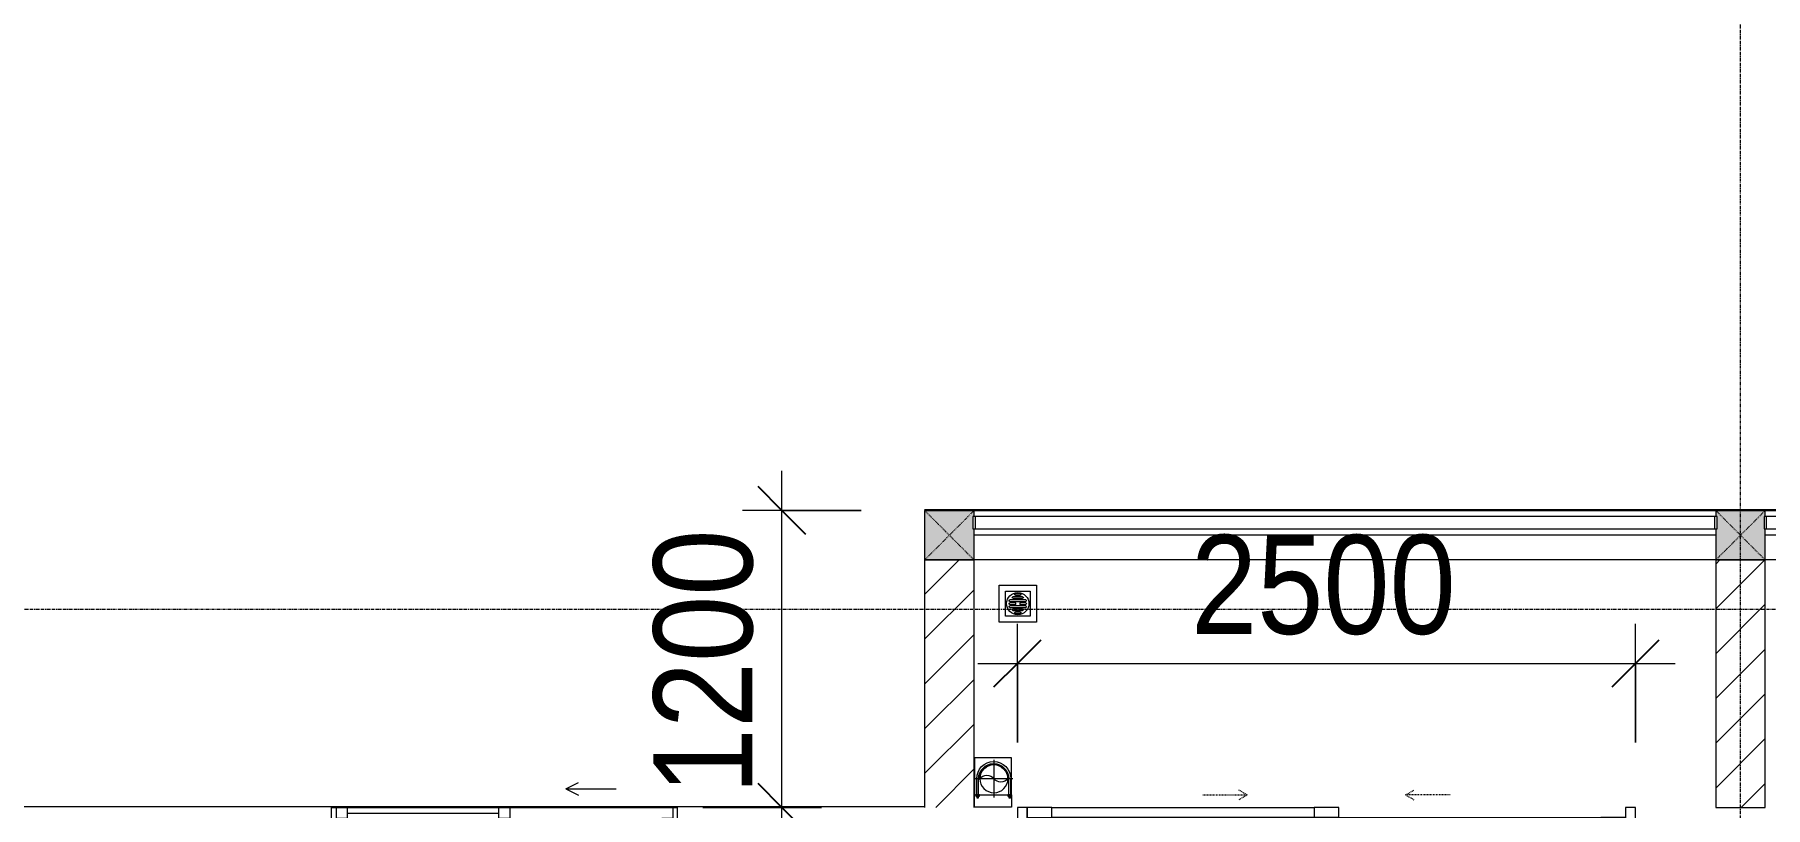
# Model space of a CAD drawing. Header units: millimetres. Extents: x 962 to 239635, y -15958 to 82755.
# Drawn here: x 124003 to 131004, y 44537 to 47660 of the extents above; entities that cross this region are included whole.
import ezdxf

# ---------------------------------------------------------------- set-up
doc = ezdxf.new("R2010")
doc.units = ezdxf.units.MM
for name, pattern in [('Dash', [6, 3, -3]), ('Grid Line', [22.225, 12.7, -3.175, 3.175, -3.175]), ('IMPORT-CENTER _2_', [40.64, 25.4, -5.08, 5.08, -5.08])]:
    doc.linetypes.add(name, pattern=pattern)
for name, color, linetype, lineweight in [('0-1', 7, 'Continuous', 5), ('A-ANNO-DIMS', 211, 'Continuous', 9), ('A-ANNO-DIMS-160', 211, 'Continuous', 9), ('A-DOOR', 31, 'Continuous', 9), ('A-DOOR-FRAM', 31, 'Continuous', 9), ('A-DOOR-HDLN', 31, 'Dash', 9), ('A-FLOR-2', 9, 'Continuous', 9), ('A-FLOR-HRAL', 11, 'Continuous', 9), ('A-GLAZ', 151, 'Continuous', 9), ('A-WALL', 113, 'Continuous', 9), ('A-WALL-3', 113, 'Continuous', 18), ('A-WALL-PATT-2', 111, 'Continuous', 9), ('G-IMPT', 8, 'Continuous', 9), ('G-IMPT-2', 8, 'IMPORT-CENTER _2_', 9), ('M-EQPM', 50, 'Continuous', 9), ('S-COLS', 52, 'Continuous', 9), ('S-COLS-1', 52, 'Continuous', 5), ('S-COLS-5', 52, 'Dash', 9), ('S-COLS-6', 52, 'Continuous', 18), ('S-COLS-HDLN', 52, 'Dash', 9), ('S-GRID-1', 1, 'Grid Line', 9)]:
    doc.layers.add(name, color=color, linetype=linetype, lineweight=lineweight)
doc.styles.add('UTM Avo', font='UTM Avo.ttf', dxfattribs={"width": 0.9, "height": 400})
doc.dimstyles.new('1_Dim_chi_tiet_2_5', dxfattribs={"dimscale": 304.8, "dimtxt": 399.720379, "dimasz": 0.629921, "dimexe": 0.524934, "dimexo": 0.0625, "dimgap": 0.052493, "dimtad": 1, "dimdec": 0, "dimrnd": 5, "dimzin": 0, "dimdsep": 46, "dimtxsty": 'UTM Avo', "dimblk1": 'OBLIQUE', "dimblk2": 'OBLIQUE', "dimsah": 1, "dimcen": 0.09, "dimdle": 0.524934, "dimazin": 0, "dimtfac": 1, "dimtdec": 4, "dimtix": 1, "dimtmove": 0, "dimatfit": 3, "dimfxl": 1.049869, "dimfxlon": 1, "dimtvp": 1, "dimtolj": 1, "dimtzin": 0, "dimarcsym": 2})
pattern_1 = [(45, (61750.9, 0), (-90.50967, 90.50967), [])]

# ---------------------------------------------------------------- blocks, each defined once
blk = doc.blocks.new('NCV_TKTC_TANG 2_rvt-1-TKCS_MB TẦNG 2')
at = {"layer": 'A-FLOR-2'}
for p, q in [((69052.6, 45536.9), (66052.6, 45536.9)), ((72252.6, 45536.9), (69252.6, 45536.9))]:
    blk.add_line(p, q, dxfattribs=at)
blk = doc.blocks.new('1_FAMILY RVT - W01-WxH 1400x1400xmm-389822-TKCS_MB TẦNG 2')
at = {"layer": 'A-GLAZ'}
for p, q in [((248.4, 172.39), (299.2, 197.79)), ((248.4, 172.39), (299.2, 146.99)), ((248.4, 172.39), (451.6, 172.39)), ((-700, 96.19), (-700, -103.81)), ((700, 96.19), (-700, 96.19)), ((-700, 96.19), (-636.5, 96.19)), ((-680.95, 96.19), (-680.95, 7.29)), ((-636.5, 96.19), (-22.225, 96.19)), ((-636.5, 96.19), (-636.5, 51.74)), ((-636.5, 73.965), (-22.225, 73.965)), ((-22.225, 7.29), (-22.225, 96.19)), ((-22.225, 96.19), (22.225, 96.19)), ((22.225, 96.19), (680.95, 96.19)), ((22.225, 96.19), (22.225, 7.29)), ((680.95, 96.19), (700, 96.19)), ((680.95, 96.19), (680.95, 7.29)), ((700, -103.81), (700, 96.19)), ((-700, 7.29), (-680.95, 7.29)), ((-636.5, 51.74), (-680.95, 51.74)), ((-680.95, 7.29), (-22.225, 7.29)), ((22.225, 51.74), (-22.225, 51.74)), ((-22.225, 7.29), (22.225, 7.29)), ((22.225, 29.515), (636.5, 29.515)), ((22.225, 7.29), (636.5, 7.29)), ((636.5, 51.74), (636.5, 7.29)), ((680.95, 51.74), (636.5, 51.74)), ((636.5, 7.29), (700, 7.29)), ((-700, -103.81), (700, -103.81))]:
    blk.add_line(p, q, dxfattribs=at)
blk = doc.blocks.new('DEG_02-DEG_03 - DEG_02-2500x2400mm-CỬA ĐI 02 CÁNH TRƯỢT-625766-TKCS_MB TẦNG 2')
at = {"layer": 'A-DOOR'}
for p, q in [((-1110, 100), (-1210, 100)), ((-1210, 100), (-1210, 60)), ((-1110, 60), (-1110, 100)), ((-1110, 100), (-50, 100)), ((50, 100), (-50, 100)), ((-50, 100), (-50, 60)), ((50, 60), (50, 100)), ((-1210, 60), (-1110, 60)), ((-50, 60), (-1110, 60)), ((50, 60), (-50, 60)), ((-50, 60), (-50, 20)), ((-50, 60), (50, 60)), ((-50, 20), (50, 20)), ((50, 20), (50, 60)), ((50, 60), (1110, 60)), ((1110, 20), (50, 20)), ((1210, 60), (1110, 60)), ((1110, 60), (1110, 20)), ((1110, 20), (1210, 20)), ((1210, 20), (1210, 60))]:
    blk.add_line(p, q, dxfattribs=at)
at = {"layer": 'A-DOOR-FRAM'}
for p, q in [((-1210, 100), (-1250, 100)), ((-1250, 100), (-1250, 0)), ((-1210, 0), (-1210, 100)), ((1250, 100), (1210, 100)), ((1210, 100), (1210, 0)), ((1250, 0), (1250, 100)), ((-1250, 0), (-1210, 0)), ((1210, 0), (1250, 0))]:
    blk.add_line(p, q, dxfattribs=at)
at = {"layer": 'A-DOOR-HDLN'}
for p, q in [((-500.4, 151.1), (-320.4, 151.1)), ((-320.4, 151.1), (-355, 171.1)), ((-320.4, 151.1), (-355, 131.1)), ((320.4, 151.1), (355, 171.1)), ((320.4, 151.1), (355, 131.1)), ((500.4, 151.1), (320.4, 151.1))]:
    blk.add_line(p, q, dxfattribs=at)
blk = doc.blocks.new('Railing - 50 x 10mm-1251311-TKCS_MB TẦNG 2')
at = {"layer": 'A-FLOR-HRAL'}
for p, q in [((25, 5), (-25, 5)), ((-25, 5), (-25, -5)), ((25, -5), (25, 5)), ((-25, -5), (25, -5))]:
    blk.add_line(p, q, dxfattribs=at)
blk = doc.blocks.new('Railing - Railing-1260189-TKCS_MB TẦNG 2')
at = {"layer": 'A-FLOR-HRAL'}
for p, q in [((69047.6, 45712.4), (66057.6, 45712.4)), ((66057.6, 45662.4), (69047.6, 45662.4))]:
    blk.add_line(p, q, dxfattribs=at)
at = {"rotation": 90}
for p in [(66052.6, 45687.4), (69052.6, 45687.4)]:
    blk.add_blockref('Railing - 50 x 10mm-1251311-TKCS_MB TẦNG 2', p, dxfattribs=at)
blk = doc.blocks.new('Railing - Railing-1260256-TKCS_MB TẦNG 2')
at = {"layer": 'A-FLOR-HRAL'}
for p, q in [((72247.6, 45712.4), (69257.6, 45712.4)), ((69257.6, 45662.4), (72247.6, 45662.4))]:
    blk.add_line(p, q, dxfattribs=at)
at = {"rotation": 90}
for p in [(69252.6, 45687.4), (72252.6, 45687.4)]:
    blk.add_blockref('Railing - 50 x 10mm-1251311-TKCS_MB TẦNG 2', p, dxfattribs=at)
blk = doc.blocks.new('TKTC_XREF_251221_MB TANG 2-7 - TKTC_XREF_260130_MB TANG 2-5_dwg_$cc-4746805-TKCS_MB TẦNG 2')
at = {"layer": 'G-IMPT-2'}
for p, q in [((0, -0.673), (0, 0.673)), ((-0.673, 0), (0.673, 0))]:
    blk.add_line(p, q, dxfattribs=at)
at = {"layer": 'M-EQPM'}
blk.add_circle((0, 0), 0.5, dxfattribs=at)
for centre, radius, start, end in [((0, 0), 0.5, 90, 270), ((0.188, 0.25), 0.313, 126.8699, 233.1301), ((-0.188, -0.25), 0.313, 306.8699, 53.1301)]:
    blk.add_arc(centre, radius, start, end, dxfattribs=at)
blk = doc.blocks.new('TKTC_XREF_251221_MB TANG 2-7 - TKTC_XREF_260130_MB TANG 2-5_dwg_CUM U_DN100-4746799-TKCS_MB TẦNG 2')
at = {"layer": 'G-IMPT'}
blk.add_hatch(color=256, dxfattribs=at).paths.add_polyline_path([(0, 61), (15.8, 58.9), (30.5, 52.8), (43.1, 43.1), (52.8, 30.5), (58.9, 15.8), (61, 0), (58.9, -15.8), (52.8, -30.5), (43.1, -43.1), (30.5, -52.8), (15.8, -58.9), (0, -61), (0, -57), (14.8, -55.1), (28.5, -49.4), (40.3, -40.3), (49.4, -28.5), (55.1, -14.8), (57, 0), (55.1, 14.8), (49.4, 28.5), (40.3, 40.3), (28.5, 49.4), (14.8, 55.1), (0, 57)])
for p, q in [((-79.1, 66.6), (-79.1, 63.4)), ((-76.6, 66.6), (-76.6, 63.4)), ((-74.6, 66.6), (-74.6, 63.4)), ((-72.7, 69.3), (-72.7, 60.7)), ((-66.9, 67.9), (-71.7, 67.9)), ((-66.9, 62.1), (-71.7, 62.1)), ((-65, 69), (0, 69)), ((-79.1, -63.4), (-79.1, -66.6)), ((-76.6, -63.4), (-76.6, -66.6)), ((-74.6, -63.4), (-74.6, -66.6)), ((-72.7, -60.7), (-72.7, -69.3)), ((-66.9, -62.1), (-71.7, -62.1)), ((-66.9, -67.9), (-71.7, -67.9)), ((-65, -69), (0, -69))]:
    blk.add_line(p, q, dxfattribs=at)
at = {"layer": 'G-IMPT', "flags": 128}
for points in [[(-71.7, 59.2), (-66.9, 59.2), (-66.9, 70.8), (-71.7, 70.8)], [(-66.9, 70.8), (-66.9, 72.7), (-65, 72.7), (-65, 57.3), (-66.9, 57.3), (-66.9, 59.2)], [(-72.7, 67.6), (-78.1, 67.6), (-78.1, 62.4), (-72.7, 62.4)], [(-65, 61), (0, 61), (0, 57)], [(-72.7, -62.4), (-78.1, -62.4), (-78.1, -67.6), (-72.7, -67.6)], [(-71.7, -70.8), (-66.9, -70.8), (-66.9, -59.2), (-71.7, -59.2)], [(-66.9, -59.2), (-66.9, -57.3), (-65, -57.3), (-65, -72.7), (-66.9, -72.7), (-66.9, -70.8)], [(-65, -61), (0, -61), (0, -57)]]:
    blk.add_lwpolyline(points, dxfattribs=at)
at = {"layer": 'G-IMPT'}
for centre, radius, start, end in [((-71.1, 69.3), 1.56, 112.61986, 247.38014), ((-78.1, 66.6), 0.96, 90, 180), ((-78.1, 63.4), 0.96, 180, 270), ((-67.9, 65), 4.8, 143.1301, 216.8699), ((-71.1, 60.7), 1.56, 112.61986, 247.38014), ((0, 0), 69, 270, 90), ((0, 0), 61, 270, 90), ((0, 0), 57, 270, 90), ((-78.1, -63.4), 0.96, 90, 180), ((-78.1, -66.6), 0.96, 180, 270), ((-71.1, -60.7), 1.56, 112.61986, 247.38014), ((-67.9, -65), 4.8, 143.1301, 216.8699), ((-71.1, -69.3), 1.56, 112.61986, 247.38014)]:
    blk.add_arc(centre, radius, start, end, dxfattribs=at)
blk = doc.blocks.new('TKTC_XREF_251221_MB TANG 2-7 - TKTC_XREF_260130_MB TANG 2-5_dwg_THU NUOC - THU NUOC-444531-TKCS_MB TẦNG 1-4746810-TKCS_MB TẦNG 2')
at = {"layer": 'G-IMPT'}
for p, q in [((-23.3, 10.8), (40.9, 10.8)), ((40.9, 4.8), (-23.3, 4.8)), ((-11, 23.3), (28.5, 23.3)), ((28.5, 17.3), (-11, 17.3)), ((-1.1, 35.6), (18.5, 35.6)), ((18.5, 29.6), (-1.1, 29.6)), ((-23.3, -13.6), (40.9, -13.6)), ((40.9, -19.6), (-23.3, -19.6)), ((-11, -26.1), (28.5, -26.1)), ((28.5, -32.1), (-11, -32.1)), ((-1.1, -38.5), (18.5, -38.5)), ((18.5, -44.5), (-1.1, -44.5))]:
    blk.add_line(p, q, dxfattribs=at)
at = {"layer": 'G-IMPT', "flags": 128}
for points in [[(83.7, -79.4), (83.7, 70.6), (-66.3, 70.6), (-66.3, -79.4)], [(58.7, -54.4), (58.7, 45.6), (-41.3, 45.6), (-41.3, -54.4)]]:
    blk.add_lwpolyline(points, close=True, dxfattribs=at)
for points in [[(-23.3, -1.2), (0.7, -1.2), (0.7, -7.2), (-23.3, -7.2)], [(40.9, -7.2), (16.7, -7.2), (16.7, -1.2), (40.9, -1.2)]]:
    blk.add_lwpolyline(points, dxfattribs=at)
at = {"layer": 'G-IMPT'}
for centre, radius, start, end in [((8.7, -4.4), 45, 360, 180), ((8.7, -4.4), 45, 360, 180), ((-23.3, 7.8), 3, 90, 270), ((-11, 20.3), 3, 90, 270), ((-1.1, 32.6), 3, 90, 270), ((18.5, 32.6), 3, 270, 90), ((28.5, 20.3), 3, 270, 90), ((40.9, 7.8), 3, 270, 90), ((8.7, -4.4), 45, 180, 360), ((8.7, -4.4), 45, 180, 360), ((-23.3, -4.2), 3, 90, 270), ((-23.3, -16.6), 3, 90, 270), ((-11, -29.1), 3, 90, 270), ((-1.1, -41.5), 3, 90, 270), ((18.5, -41.5), 3, 270, 90), ((28.5, -29.1), 3, 270, 90), ((40.9, -4.2), 3, 270, 90), ((40.9, -16.6), 3, 270, 90)]:
    blk.add_arc(centre, radius, start, end, dxfattribs=at)
blk = doc.blocks.new('TKTC_XREF_251221_MB TANG 2-7 - TKTC_XREF_251221_MB TANG 2-7-2039446-TKCS_MB TẦNG 2')
at = {"layer": 'M-EQPM'}
for p, q in [((38800, 28502.1), (32200, 28502.1)), ((32401.3, 27500.8), (32401.3, 27351.1)), ((32551.7, 27500.8), (32401.3, 27500.8)), ((32551.7, 27351.1), (32551.7, 27500.8)), ((32401.1, 27301.2), (32401.4, 27351)), ((32401.3, 27351.1), (32551.7, 27351.1)), ((32401.4, 27351), (32551.9, 27351)), ((32551.9, 27351), (32551.6, 27301.2)), ((32200, 27302.1), (27475, 27302.1)), ((32551.6, 27301.2), (32401.1, 27301.2))]:
    blk.add_line(p, q, dxfattribs=at)
at = {"extrusion": (0, 0, -1), "zscale": -1}
blk.add_blockref('TKTC_XREF_251221_MB TANG 2-7 - TKTC_XREF_260130_MB TANG 2-5_dwg_THU NUOC - THU NUOC-444531-TKCS_MB TẦNG 1-4746810-TKCS_MB TẦNG 2', (-32585.4, 28127.9), dxfattribs=at)
at = {"extrusion": (0, 0, -1)}
for name, p, xscale, yscale, zscale, rotation in [('TKTC_XREF_251221_MB TANG 2-7 - TKTC_XREF_260130_MB TANG 2-5_dwg_$cc-4746805-TKCS_MB TẦNG 2', (-32480.1, 27416), 113.7150000000073, 113.7150000000073, -113.7150000000073, 269.9990086637471), ('TKTC_XREF_251221_MB TANG 2-7 - TKTC_XREF_260130_MB TANG 2-5_dwg_CUM U_DN100-4746799-TKCS_MB TẦNG 2', (-32479.2, 27416), 0.9975000000000006, 0.9975000000000006, -0.9975000000000006, 90.00099133829468)]:
    blk.add_blockref(name, p, dxfattribs=dict(at, xscale=xscale, yscale=yscale, zscale=zscale, rotation=rotation))
blk = doc.blocks.new('G1_SOF - BO TRU - 200x200-3052400-TKCS_MB TẦNG 2')
at = {"layer": 'S-COLS-HDLN'}
for p, q in [((-100, 100), (100, -100)), ((100, 100), (-100, -100))]:
    blk.add_line(p, q, dxfattribs=at)
blk = doc.blocks.new('DIMBLOCK24-TKCS_MB TẦNG 2')
at = {"layer": 'A-ANNO-DIMS-160'}
for p, q in [((127026.1, 44376.9), (127026.1, 45897.4)), ((127346.1, 45737.4), (126866.1, 45737.4)), ((127026.1, 45737.4), (127346.1, 45737.4)), ((126706.1, 44536.9), (127186.1, 44536.9)), ((127026.1, 44536.9), (126706.1, 44536.9))]:
    blk.add_line(p, q, dxfattribs=at)
at = {"layer": 'A-ANNO-DIMS-160', "lineweight": 25}
for p, q in [((127026.1, 45737.4), (126930.1, 45833.4)), ((127026.1, 45737.4), (127122.1, 45641.4)), ((127026.1, 44536.9), (126930.1, 44632.9)), ((127026.1, 44536.9), (127122.1, 44440.9))]:
    blk.add_line(p, q, dxfattribs=at)
at = {"layer": 'A-ANNO-DIMS-160', "color": 0, "insert": (126506.4, 44589.4), "char_height": 400, "width": 1314.636, "attachment_point": 1, "rotation": 90, "line_spacing_factor": 1.110334, "style": 'UTM Avo'}
blk.add_mtext('1200', dxfattribs=at)
blk = doc.blocks.new('_Oblique')
at = {"color": 0, "linetype": 'ByBlock', "lineweight": -2}
blk.add_line((-0.5, -0.5), (0.5, 0.5), dxfattribs=at)
blk = doc.blocks.new('DIMBLOCK118-TKCS_MB TẦNG 2')
at = {"layer": 'A-ANNO-DIMS-160'}
for p, q in [((127978.5, 44798.5), (127978.5, 45278.5)), ((130478.5, 44798.5), (130478.5, 45278.5)), ((127818.5, 45118.5), (130638.5, 45118.5)), ((127978.5, 45118.5), (127978.5, 44798.5)), ((130478.5, 45118.5), (130478.5, 44798.5))]:
    blk.add_line(p, q, dxfattribs=at)
at = {"layer": 'A-ANNO-DIMS-160', "lineweight": 25}
for p, q in [((127978.5, 45118.5), (128074.5, 45214.5)), ((130478.5, 45118.5), (130574.5, 45214.5)), ((127978.5, 45118.5), (127882.5, 45022.5)), ((130478.5, 45118.5), (130382.5, 45022.5))]:
    blk.add_line(p, q, dxfattribs=at)
at = {"layer": 'A-ANNO-DIMS-160', "color": 0, "insert": (128680.7, 45638.1), "char_height": 400, "width": 1314.636, "attachment_point": 1, "line_spacing_factor": 1.110334, "style": 'UTM Avo'}
blk.add_mtext('2500', dxfattribs=at)

msp = doc.modelspace()

# ---------------------------------------------------------------- hatches: boundary and pattern name
at = {"layer": 'A-WALL-PATT-2'}
h = msp.add_hatch(dxfattribs=at)
h.set_pattern_fill('FP_1', color=256, style=0, pattern_type=2)
h.set_pattern_definition(pattern_1)
h.paths.add_polyline_path([(127603.5, 44536.9), (127803.5, 44536.9), (127803.5, 45536.9), (127603.5, 45536.9), (127603.5, 44780.7)])
h.paths.add_polyline_path([(127803.5, 45736.9), (127803.5, 45737.4), (127603.5, 45736.9)])
h = msp.add_hatch(dxfattribs=at)
h.set_pattern_fill('FP_1', color=256, style=0, pattern_type=2)
h.set_pattern_definition(pattern_1)
h.paths.add_polyline_path([(131003.5, 44537), (131003.5, 45536.9), (130803.5, 45536.9), (130803.5, 44537)])
h.paths.add_polyline_path([(131003.5, 45736.9), (131003.5, 45737.4), (130803.5, 45736.9)])
at = {"layer": 'S-COLS-1'}
for points in [[(127798.5, 45536.9), (127803.5, 45536.9), (127803.5, 45662.4), (127798.5, 45662.4), (127798.5, 45712.4), (127803.5, 45712.4), (127803.5, 45736.9), (127603.5, 45736.9), (127603.5, 45536.9)], [(130998.5, 45536.9), (131003.5, 45536.9), (131003.5, 45662.4), (130998.5, 45662.4), (130998.5, 45712.4), (131003.5, 45712.4), (131003.5, 45736.9), (130803.5, 45736.9), (130803.5, 45712.4), (130808.5, 45712.4), (130808.5, 45662.4), (130803.5, 45662.4), (130803.5, 45536.9), (130808.5, 45536.9)]]:
    msp.add_hatch(color=256, dxfattribs=at).paths.add_polyline_path(points)

# ---------------------------------------------------------------- linework, layer by layer
at = {"layer": 'A-WALL'}
for p, q in [((127603.5, 45736.9), (127803.5, 45736.9)), ((127803.5, 45737.4), (130803.5, 45737.4)), ((130803.5, 45736.9), (131003.5, 45736.9)), ((131003.5, 45737.4), (134003.5, 45737.4)), ((130803.5, 45637.4), (127803.5, 45637.4)), ((134003.5, 45637.4), (131003.5, 45637.4)), ((127803.5, 45536.9), (127603.5, 45536.9)), ((131003.5, 45536.9), (130803.5, 45536.9))]:
    msp.add_line(p, q, dxfattribs=at)
at = {"layer": 'A-WALL-3'}
for p, q in [((127803.5, 45737.4), (127603.5, 45737.4)), ((127603.5, 45737.4), (127603.5, 45736.9)), ((127803.5, 45736.9), (127803.5, 45737.4)), ((130803.5, 45737.4), (130803.5, 45736.9)), ((131003.5, 45737.4), (130803.5, 45737.4)), ((131003.5, 45736.9), (131003.5, 45737.4)), ((127603.5, 45536.9), (127603.5, 44536.9)), ((127803.5, 44536.9), (127803.5, 45536.9)), ((130803.5, 45536.9), (130803.5, 44537)), ((131003.5, 44537), (131003.5, 45536.9)), ((130803.5, 44537), (131003.5, 44537))]:
    msp.add_line(p, q, dxfattribs=at)
at = {"layer": 'S-COLS'}
for p, q in [((127803.5, 45736.9), (127603.5, 45736.9)), ((131003.5, 45736.9), (130803.5, 45736.9)), ((127603.5, 45536.9), (127803.5, 45536.9)), ((130803.5, 45536.9), (131003.5, 45536.9))]:
    msp.add_line(p, q, dxfattribs=at)
at = {"layer": 'S-COLS-6'}
for p, q in [((127603.5, 45736.9), (127603.5, 45536.9)), ((127803.5, 45712.4), (127803.5, 45736.9)), ((130803.5, 45736.9), (130803.5, 45712.4)), ((131003.5, 45712.4), (131003.5, 45736.9)), ((127803.5, 45536.9), (127803.5, 45662.4)), ((130803.5, 45662.4), (130803.5, 45536.9)), ((131003.5, 45536.9), (131003.5, 45662.4))]:
    msp.add_line(p, q, dxfattribs=at)
at = {"layer": 'S-GRID-1'}
for p, q in [((130903.5, 19351.6), (130903.5, 76542.3)), ((187383.6, 45336.9), (98285.4, 45336.9))]:
    msp.add_line(p, q, dxfattribs=at)

# ---------------------------------------------------------------- block references
at = {"layer": '0-1'}
msp.add_blockref('NCV_TKTC_TANG 2_rvt-1-TKCS_MB TẦNG 2', (61750.9, 0), dxfattribs=at)
at = {"layer": 'A-DOOR'}
msp.add_blockref('DEG_02-DEG_03 - DEG_02-2500x2400mm-CỬA ĐI 02 CÁNH TRƯỢT-625766-TKCS_MB TẦNG 2', (129228.5, 44436.1), dxfattribs=at)
at = {"layer": 'A-FLOR-HRAL'}
for name in ['Railing - Railing-1260189-TKCS_MB TẦNG 2', 'Railing - Railing-1260256-TKCS_MB TẦNG 2']:
    msp.add_blockref(name, (61750.9, 0), dxfattribs=at)
at = {"layer": 'A-GLAZ'}
msp.add_blockref('1_FAMILY RVT - W01-WxH 1400x1400xmm-389822-TKCS_MB TẦNG 2', (125903.5, 44439.9), dxfattribs=at)
at = {"layer": 'M-EQPM'}
msp.add_blockref('TKTC_XREF_251221_MB TANG 2-7 - TKTC_XREF_251221_MB TANG 2-7-2039446-TKCS_MB TẦNG 2', (95403.5, 17236.9), dxfattribs=at)
at = {"layer": 'S-COLS-5'}
for p in [(127703.5, 45636.9), (130903.5, 45636.9)]:
    msp.add_blockref('G1_SOF - BO TRU - 200x200-3052400-TKCS_MB TẦNG 2', p, dxfattribs=at)

# ---------------------------------------------------------------- dimensions: what is measured, and where the dimension line sits
at = {"layer": 'A-ANNO-DIMS'}
dim = msp.add_linear_dim(base=(127026.0692, 45737.3629), p1=(126706.0692, 44536.936), p2=(127346.0692, 45737.3629), angle=90, dimstyle='1_Dim_chi_tiet_2_5', override={"dimpost": '<>', "dimfxl": 1360.376623}, dxfattribs=at)
dim.commit()
dim.dimension.update_dxf_attribs({"geometry": 'DIMBLOCK24-TKCS_MB TẦNG 2', "text_midpoint": (126803.0771, 45137.1494)})
dim = msp.add_linear_dim(base=(130478.5, 45118.5), p1=(127978.5, 44798.5), p2=(130478.5, 44798.5), dimstyle='1_Dim_chi_tiet_2_5', override={"dimpost": '<>', "dimfxl": 2500}, dxfattribs=at)
dim.commit()
dim.dimension.update_dxf_attribs({"geometry": 'DIMBLOCK118-TKCS_MB TẦNG 2', "text_midpoint": (129228.5, 45341.5)})

doc.saveas('drawing.dxf')
